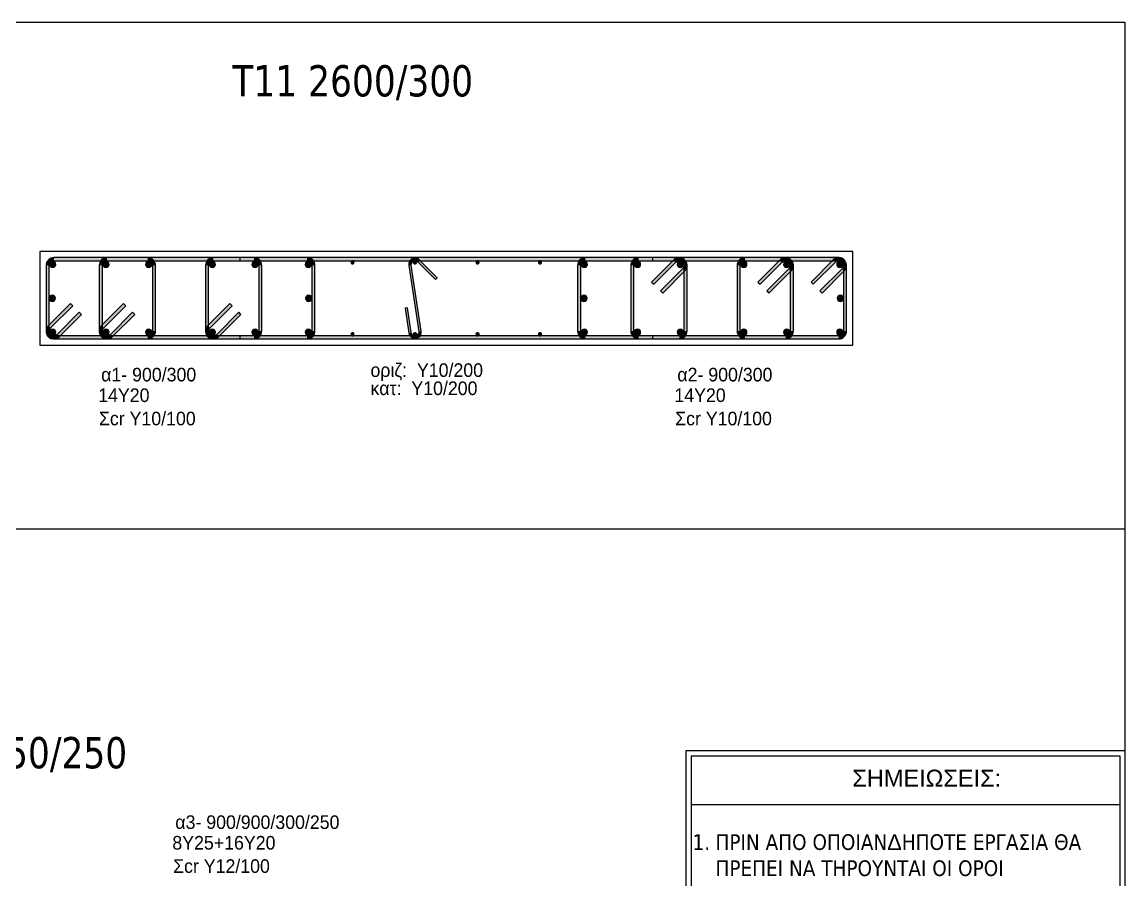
# Model space of a CAD drawing. Header units: millimetres. Extents: x -2171 to 1563, y -1758 to -1505.
# Drawn here: x -612.79 to -595.16, y -1603.96 to -1590.25 of the extents above; entities that cross this region are included whole.
import ezdxf

# ---------------------------------------------------------------- set-up
doc = ezdxf.new("R2010")
doc.units = ezdxf.units.MM
for name, color, linetype in [('-S-A3 PAGE', 3, 'Continuous'), ('-S_TEXT', 3, 'Continuous'), ('Col_Det', 7, 'Continuous'), ('Col_Det_Fill', 7, 'Continuous'), ('Geo_Col_Pro_1', 7, 'Continuous'), ('pinakaki', 153, 'Continuous')]:
    doc.layers.add(name, color=color, linetype=linetype)
doc.styles.add('S1Arl22_b_934_161', font='arial.ttf', dxfattribs={"width": 0.933629, "height": 0.002175})
doc.styles.get("Standard").update_dxf_attribs({"font": 'tahoma.ttf'})

# ---------------------------------------------------------------- blocks, each defined once
blk = doc.blocks.new('PINAKAKI')
at = {"layer": '-S-A3 PAGE', "ltscale": 5}
blk.add_line((121995.588, -208359.262), (121988.733, -208359.262), dxfattribs=at)
at = {"color": 0}
for p, q in [((121988.65, -208358.392), (121988.65, -208373.351)), ((121988.65, -208358.392), (121995.67, -208358.392)), ((121988.733, -208358.475), (121988.733, -208370.548)), ((121988.733, -208358.475), (121995.588, -208358.475)), ((121995.588, -208358.475), (121995.588, -208370.548)), ((121995.67, -208358.392), (121995.669, -208370.631))]:
    blk.add_line(p, q, dxfattribs=at)
at = {"layer": '-S_TEXT', "color": 3}
blk.add_text('1.', height=0.25, dxfattribs=at).set_placement((121988.755, -208359.983))
at = {"layer": '-S_TEXT', "color": 3, "insert": (121989.123, -208359.731), "char_height": 0.25, "attachment_point": 1}
blk.add_mtext_dynamic_manual_height_columns('ΠΡΙΝ ΑΠΟ ΟΠΟΙΑΝ{\\fArial|b0|i0|c186|p34;Δ}ΗΠΟΤΕ ΕΡΓΑΣΙΑ ΘΑ ΠΡΕΠΕΙ ΝΑ ΤΗΡΟΥΝΤΑΙ ΟΙ ΟΡΟΙ\\PΠΟΥ ΑΝΑΓΡΑΦΟΝΤΑΙ ΣΤΟ ΣΧΕ{\\fArial|b0|i0|c186|p34;Δ}ΙΟ {\\fArial|b0|i0|c186|p34;S0.}', width=6.38621, gutter_width=1, heights=[0], dxfattribs=at)
at = {"layer": 'pinakaki', "ltscale": 0.005, "insert": (121991.31, -208358.698), "char_height": 0.26955, "width": 6.67467, "attachment_point": 1}
blk.add_mtext('{\\fArial|b0|i0|c161|p34;ΣΗΜΕΙΩΣΕΙΣ:}', dxfattribs=at)

msp = doc.modelspace()

# ---------------------------------------------------------------- hatches: boundary and pattern name
at = {"layer": 'Col_Det_Fill'}
for color, points in [(252, [(-612.2847, -1594.0651), (-612.2847, -1594.0151, 0.4142136), (-612.4097, -1594.1401), (-612.3597, -1594.1401, -0.4142136)]), (12, [(-612.3523, -1594.1225, 0.4142136), (-612.3023, -1594.1725, 0.4142136), (-612.2523, -1594.1225, 0.4142136), (-612.3023, -1594.0725, 0.4142136)]), (252, [(-608.2347, -1594.0651), (-608.2347, -1594.0151), (-612.2847, -1594.0151), (-612.2847, -1594.0651)]), (252, [(-611.4347, -1594.0651), (-611.4347, -1594.0151, 0.4142136), (-611.5597, -1594.1401), (-611.5097, -1594.1401, -0.4142136)]), (56, [(-611.5023, -1594.1225, 0.4142136), (-611.4523, -1594.1725, 0.4142136), (-611.4023, -1594.1225, 0.4142136), (-611.4523, -1594.0725, 0.4142136)]), (252, [(-610.7847, -1594.0651), (-610.7847, -1594.0151), (-611.4347, -1594.0151), (-611.4347, -1594.0651)]), (56, [(-610.817, -1594.1225, 0.4142136), (-610.767, -1594.1725, 0.4142136), (-610.717, -1594.1225, 0.4142136), (-610.767, -1594.0725, 0.4142136)]), (252, [(-610.7097, -1594.1401), (-610.6597, -1594.1401, 0.4142136), (-610.7847, -1594.0151), (-610.7847, -1594.0651, -0.4142136)]), (252, [(-609.7347, -1594.0651), (-609.7347, -1594.0151, 0.4142136), (-609.8597, -1594.1401), (-609.8097, -1594.1401, -0.4142136)]), (56, [(-609.8023, -1594.1225, 0.4142136), (-609.7523, -1594.1725, 0.4142136), (-609.7023, -1594.1225, 0.4142136), (-609.7523, -1594.0725, 0.4142136)]), (252, [(-609.0847, -1594.0651), (-609.0847, -1594.0151), (-609.7347, -1594.0151), (-609.7347, -1594.0651)]), (252, [(-602.7081, -1594.0651), (-602.7081, -1594.0151), (-609.3112, -1594.0151), (-609.3112, -1594.0651)]), (56, [(-609.117, -1594.1225, 0.4142136), (-609.067, -1594.1725, 0.4142136), (-609.017, -1594.1225, 0.4142136), (-609.067, -1594.0725, 0.4142136)]), (252, [(-609.0097, -1594.1401), (-608.9597, -1594.1401, 0.4142136), (-609.0847, -1594.0151), (-609.0847, -1594.0651, -0.4142136)]), (12, [(-608.267, -1594.1225, 0.4142136), (-608.217, -1594.1725, 0.4142136), (-608.167, -1594.1225, 0.4142136), (-608.217, -1594.0725, 0.4142136)]), (252, [(-608.1597, -1594.1401), (-608.1097, -1594.1401, 0.4142136), (-608.2347, -1594.0151), (-608.2347, -1594.0651, -0.4142136)]), (133, [(-607.5343, -1594.0901, 0.4142136), (-607.5093, -1594.1151, 0.4142136), (-607.4843, -1594.0901, 0.4142136), (-607.5093, -1594.0651, 0.4142136)]), (252, [(-606.6084, -1594.14), (-606.5689, -1594.134, -0.7233449), (-606.4671, -1594.0827), (-606.4388, -1594.0544, 0.7233449)]), (133, [(-606.5345, -1594.0901, 0.4142136), (-606.5095, -1594.1151, 0.4142136), (-606.4845, -1594.0901, 0.4142136), (-606.5095, -1594.0651, 0.4142136)]), (252, [(-606.4388, -1594.0544), (-606.4671, -1594.0827), (-606.1843, -1594.3656), (-606.156, -1594.3373)]), (133, [(-605.5348, -1594.0901, 0.4142136), (-605.5098, -1594.1151, 0.4142136), (-605.4848, -1594.0901, 0.4142136), (-605.5098, -1594.0651, 0.4142136)]), (133, [(-604.535, -1594.0901, 0.4142136), (-604.51, -1594.1151, 0.4142136), (-604.485, -1594.0901, 0.4142136), (-604.51, -1594.0651, 0.4142136)]), (252, [(-603.7847, -1594.0651), (-603.7847, -1594.0151, 0.4142136), (-603.9097, -1594.1401), (-603.8597, -1594.1401, -0.4142136)]), (12, [(-603.7523, -1594.1225, 0.4142136), (-603.8023, -1594.0725, 0.4142136), (-603.8523, -1594.1225, 0.4142136), (-603.8023, -1594.1725, 0.4142136)]), (252, [(-599.7347, -1594.0651), (-599.7347, -1594.0151), (-603.7847, -1594.0151), (-603.7847, -1594.0651)]), (252, [(-602.9347, -1594.0651), (-602.9347, -1594.0151, 0.4142136), (-603.0597, -1594.1401), (-603.0097, -1594.1401, -0.4142136)]), (56, [(-602.9023, -1594.1225, 0.4142136), (-602.9523, -1594.0725, 0.4142136), (-603.0023, -1594.1225, 0.4142136), (-602.9523, -1594.1725, 0.4142136)]), (252, [(-602.2847, -1594.0651), (-602.2847, -1594.0151), (-602.9347, -1594.0151), (-602.9347, -1594.0651)]), (252, [(-602.3377, -1594.0871), (-602.373, -1594.0518), (-602.7266, -1594.4053), (-602.6912, -1594.4407)]), (252, [(-602.2097, -1594.1401), (-602.1597, -1594.1401, 0.6681786), (-602.373, -1594.0518), (-602.3377, -1594.0871, -0.6681786)]), (56, [(-602.217, -1594.1225, 0.4142136), (-602.267, -1594.0725, 0.4142136), (-602.317, -1594.1225, 0.4142136), (-602.267, -1594.1725, 0.4142136)]), (252, [(-602.2316, -1594.1932), (-602.1963, -1594.2285, 0.6681786), (-602.2847, -1594.0151), (-602.2847, -1594.0651, -0.6681786)]), (252, [(-601.2347, -1594.0651), (-601.2347, -1594.0151, 0.4142136), (-601.3597, -1594.1401), (-601.3097, -1594.1401, -0.4142136)]), (56, [(-601.2023, -1594.1225, 0.4142136), (-601.2523, -1594.0725, 0.4142136), (-601.3023, -1594.1225, 0.4142136), (-601.2523, -1594.1725, 0.4142136)]), (252, [(-600.5847, -1594.0651), (-600.5847, -1594.0151), (-601.2347, -1594.0151), (-601.2347, -1594.0651)]), (252, [(-600.6377, -1594.0871), (-600.673, -1594.0518), (-601.0266, -1594.4053), (-600.9912, -1594.4407)]), (252, [(-600.5097, -1594.1401), (-600.4597, -1594.1401, 0.6681786), (-600.673, -1594.0518), (-600.6377, -1594.0871, -0.6681786)]), (56, [(-600.517, -1594.1225, 0.4142136), (-600.567, -1594.0725, 0.4142136), (-600.617, -1594.1225, 0.4142136), (-600.567, -1594.1725, 0.4142136)]), (252, [(-600.5316, -1594.1932), (-600.4963, -1594.2285, 0.6681786), (-600.5847, -1594.0151), (-600.5847, -1594.0651, -0.6681786)]), (252, [(-599.7877, -1594.0871), (-599.823, -1594.0518), (-600.1766, -1594.4053), (-600.1412, -1594.4407)]), (252, [(-599.6597, -1594.1401), (-599.6097, -1594.1401, 0.6681786), (-599.823, -1594.0518), (-599.7877, -1594.0871, -0.6681786)]), (12, [(-599.667, -1594.1225, 0.4142136), (-599.717, -1594.0725, 0.4142136), (-599.767, -1594.1225, 0.4142136), (-599.717, -1594.1725, 0.4142136)]), (252, [(-599.6816, -1594.1932), (-599.6463, -1594.2285, 0.6681786), (-599.7347, -1594.0151), (-599.7347, -1594.0651, -0.6681786)]), (252, [(-612.3597, -1594.1401), (-612.4097, -1594.1401), (-612.4097, -1595.1901), (-612.3597, -1595.1901)]), (252, [(-611.5097, -1594.1401), (-611.5597, -1594.1401), (-611.5597, -1595.1901), (-611.5097, -1595.1901)]), (252, [(-610.7097, -1595.1901), (-610.6597, -1595.1901), (-610.6597, -1594.1401), (-610.7097, -1594.1401)]), (252, [(-609.8097, -1594.1401), (-609.8597, -1594.1401), (-609.8597, -1595.1901), (-609.8097, -1595.1901)]), (252, [(-609.0097, -1595.1901), (-608.9597, -1595.1901), (-608.9597, -1594.1401), (-609.0097, -1594.1401)]), (252, [(-608.1597, -1595.1901), (-608.1097, -1595.1901), (-608.1097, -1594.1401), (-608.1597, -1594.1401)]), (252, [(-606.4502, -1595.1963), (-606.4106, -1595.1903), (-606.5689, -1594.134), (-606.6084, -1594.14)]), (252, [(-603.8597, -1594.1401), (-603.9097, -1594.1401), (-603.9097, -1595.1901), (-603.8597, -1595.1901)]), (252, [(-603.0097, -1594.1401), (-603.0597, -1594.1401), (-603.0597, -1595.1901), (-603.0097, -1595.1901)]), (252, [(-602.5852, -1594.5467), (-602.5498, -1594.5821), (-602.1963, -1594.2285), (-602.2316, -1594.1932)]), (252, [(-602.2097, -1595.1901), (-602.1597, -1595.1901), (-602.1597, -1594.1401), (-602.2097, -1594.1401)]), (252, [(-601.3097, -1594.1401), (-601.3597, -1594.1401), (-601.3597, -1595.1901), (-601.3097, -1595.1901)]), (252, [(-600.8852, -1594.5467), (-600.8498, -1594.5821), (-600.4963, -1594.2285), (-600.5316, -1594.1932)]), (252, [(-600.5097, -1595.1901), (-600.4597, -1595.1901), (-600.4597, -1594.1401), (-600.5097, -1594.1401)]), (252, [(-600.0352, -1594.5467), (-599.9998, -1594.5821), (-599.6463, -1594.2285), (-599.6816, -1594.1932)]), (252, [(-599.6597, -1595.1901), (-599.6097, -1595.1901), (-599.6097, -1594.1401), (-599.6597, -1594.1401)]), (12, [(-612.3597, -1594.6651, 0.4142136), (-612.3097, -1594.7151, 0.4142136), (-612.2597, -1594.6651, 0.4142136), (-612.3097, -1594.6151, 0.4142136)]), (12, [(-608.2597, -1594.6651, 0.4142136), (-608.2097, -1594.7151, 0.4142136), (-608.1597, -1594.6651, 0.4142136), (-608.2097, -1594.6151, 0.4142136)]), (12, [(-603.7597, -1594.6651, 0.4142136), (-603.8097, -1594.6151, 0.4142136), (-603.8597, -1594.6651, 0.4142136), (-603.8097, -1594.7151, 0.4142136)]), (12, [(-599.6597, -1594.6651, 0.4142136), (-599.7097, -1594.6151, 0.4142136), (-599.7597, -1594.6651, 0.4142136), (-599.7097, -1594.7151, 0.4142136)]), (252, [(-611.9841, -1594.7836), (-612.0195, -1594.7482), (-612.373, -1595.1018), (-612.3377, -1595.1371)]), (252, [(-611.1341, -1594.7836), (-611.1695, -1594.7482), (-611.523, -1595.1018), (-611.4877, -1595.1371)]), (252, [(-609.4341, -1594.7836), (-609.4695, -1594.7482), (-609.823, -1595.1018), (-609.7877, -1595.1371)]), (252, [(-612.2316, -1595.2432), (-612.1963, -1595.2785), (-611.8427, -1594.925), (-611.8781, -1594.8896)]), (252, [(-611.3816, -1595.2432), (-611.3463, -1595.2785), (-610.9927, -1594.925), (-611.0281, -1594.8896)]), (252, [(-609.6816, -1595.2432), (-609.6463, -1595.2785), (-609.2927, -1594.925), (-609.3281, -1594.8896)]), (252, [(-606.6281, -1594.8184), (-606.6677, -1594.8244), (-606.6084, -1595.22), (-606.5689, -1595.214)]), (252, [(-612.3377, -1595.1371), (-612.373, -1595.1018, 0.6681786), (-612.2847, -1595.3151), (-612.2847, -1595.2651, -0.6681786)]), (252, [(-611.4877, -1595.1371), (-611.523, -1595.1018, 0.6681786), (-611.4347, -1595.3151), (-611.4347, -1595.2651, -0.6681786)]), (252, [(-609.7877, -1595.1371), (-609.823, -1595.1018, 0.6681786), (-609.7347, -1595.3151), (-609.7347, -1595.2651, -0.6681786)]), (252, [(-612.3597, -1595.1901), (-612.4097, -1595.1901, 0.6681786), (-612.1963, -1595.2785), (-612.2316, -1595.2432, -0.6681786)]), (12, [(-612.3523, -1595.2078, 0.4142136), (-612.3023, -1595.2578, 0.4142136), (-612.2523, -1595.2078, 0.4142136), (-612.3023, -1595.1578, 0.4142136)]), (252, [(-612.2847, -1595.2651), (-612.2847, -1595.3151), (-608.2347, -1595.3151), (-608.2347, -1595.2651)]), (252, [(-611.5097, -1595.1901), (-611.5597, -1595.1901, 0.6681786), (-611.3463, -1595.2785), (-611.3816, -1595.2432, -0.6681786)]), (56, [(-611.5023, -1595.2078, 0.4142136), (-611.4523, -1595.2578, 0.4142136), (-611.4023, -1595.2078, 0.4142136), (-611.4523, -1595.1578, 0.4142136)]), (252, [(-611.4347, -1595.2651), (-611.4347, -1595.3151), (-610.7847, -1595.3151), (-610.7847, -1595.2651)]), (56, [(-610.817, -1595.2078, 0.4142136), (-610.767, -1595.2578, 0.4142136), (-610.717, -1595.2078, 0.4142136), (-610.767, -1595.1578, 0.4142136)]), (252, [(-610.7847, -1595.2651), (-610.7847, -1595.3151, 0.4142136), (-610.6597, -1595.1901), (-610.7097, -1595.1901, -0.4142136)]), (252, [(-609.8097, -1595.1901), (-609.8597, -1595.1901, 0.6681786), (-609.6463, -1595.2785), (-609.6816, -1595.2432, -0.6681786)]), (56, [(-609.8023, -1595.2078, 0.4142136), (-609.7523, -1595.2578, 0.4142136), (-609.7023, -1595.2078, 0.4142136), (-609.7523, -1595.1578, 0.4142136)]), (252, [(-609.7347, -1595.2651), (-609.7347, -1595.3151), (-609.0847, -1595.3151), (-609.0847, -1595.2651)]), (252, [(-609.3112, -1595.2651), (-609.3112, -1595.3151), (-602.7081, -1595.3151), (-602.7081, -1595.2651)]), (56, [(-609.117, -1595.2078, 0.4142136), (-609.067, -1595.2578, 0.4142136), (-609.017, -1595.2078, 0.4142136), (-609.067, -1595.1578, 0.4142136)]), (252, [(-609.0847, -1595.2651), (-609.0847, -1595.3151, 0.4142136), (-608.9597, -1595.1901), (-609.0097, -1595.1901, -0.4142136)]), (12, [(-608.267, -1595.2078, 0.4142136), (-608.217, -1595.2578, 0.4142136), (-608.167, -1595.2078, 0.4142136), (-608.217, -1595.1578, 0.4142136)]), (252, [(-608.2347, -1595.2651), (-608.2347, -1595.3151, 0.4142136), (-608.1097, -1595.1901), (-608.1597, -1595.1901, -0.4142136)]), (133, [(-607.5343, -1595.2401, 0.4142136), (-607.5093, -1595.2651, 0.4142136), (-607.4843, -1595.2401, 0.4142136), (-607.5093, -1595.2151, 0.4142136)]), (252, [(-606.5689, -1595.214), (-606.6084, -1595.22, 1), (-606.4106, -1595.1903), (-606.4502, -1595.1963, -1)]), (133, [(-606.5345, -1595.2401, 0.4142136), (-606.5095, -1595.2651, 0.4142136), (-606.4845, -1595.2401, 0.4142136), (-606.5095, -1595.2151, 0.4142136)]), (133, [(-605.5348, -1595.2401, 0.4142136), (-605.5098, -1595.2651, 0.4142136), (-605.4848, -1595.2401, 0.4142136), (-605.5098, -1595.2151, 0.4142136)]), (133, [(-604.535, -1595.2401, 0.4142136), (-604.51, -1595.2651, 0.4142136), (-604.485, -1595.2401, 0.4142136), (-604.51, -1595.2151, 0.4142136)]), (252, [(-603.8597, -1595.1901), (-603.9097, -1595.1901, 0.4142136), (-603.7847, -1595.3151), (-603.7847, -1595.2651, -0.4142136)]), (12, [(-603.7523, -1595.2078, 0.4142136), (-603.8023, -1595.1578, 0.4142136), (-603.8523, -1595.2078, 0.4142136), (-603.8023, -1595.2578, 0.4142136)]), (252, [(-603.7847, -1595.2651), (-603.7847, -1595.3151), (-599.7347, -1595.3151), (-599.7347, -1595.2651)]), (252, [(-603.0097, -1595.1901), (-603.0597, -1595.1901, 0.4142136), (-602.9347, -1595.3151), (-602.9347, -1595.2651, -0.4142136)]), (56, [(-602.9023, -1595.2078, 0.4142136), (-602.9523, -1595.1578, 0.4142136), (-603.0023, -1595.2078, 0.4142136), (-602.9523, -1595.2578, 0.4142136)]), (252, [(-602.9347, -1595.2651), (-602.9347, -1595.3151), (-602.2847, -1595.3151), (-602.2847, -1595.2651)]), (56, [(-602.217, -1595.2078, 0.4142136), (-602.267, -1595.1578, 0.4142136), (-602.317, -1595.2078, 0.4142136), (-602.267, -1595.2578, 0.4142136)]), (252, [(-602.2847, -1595.2651), (-602.2847, -1595.3151, 0.4142136), (-602.1597, -1595.1901), (-602.2097, -1595.1901, -0.4142136)]), (252, [(-601.3097, -1595.1901), (-601.3597, -1595.1901, 0.4142136), (-601.2347, -1595.3151), (-601.2347, -1595.2651, -0.4142136)]), (56, [(-601.2023, -1595.2078, 0.4142136), (-601.2523, -1595.1578, 0.4142136), (-601.3023, -1595.2078, 0.4142136), (-601.2523, -1595.2578, 0.4142136)]), (252, [(-601.2347, -1595.2651), (-601.2347, -1595.3151), (-600.5847, -1595.3151), (-600.5847, -1595.2651)]), (56, [(-600.517, -1595.2078, 0.4142136), (-600.567, -1595.1578, 0.4142136), (-600.617, -1595.2078, 0.4142136), (-600.567, -1595.2578, 0.4142136)]), (252, [(-600.5847, -1595.2651), (-600.5847, -1595.3151, 0.4142136), (-600.4597, -1595.1901), (-600.5097, -1595.1901, -0.4142136)]), (12, [(-599.667, -1595.2078, 0.4142136), (-599.717, -1595.1578, 0.4142136), (-599.767, -1595.2078, 0.4142136), (-599.717, -1595.2578, 0.4142136)]), (252, [(-599.7347, -1595.2651), (-599.7347, -1595.3151, 0.4142136), (-599.6097, -1595.1901), (-599.6597, -1595.1901, -0.4142136)])]:
    msp.add_hatch(color=color, dxfattribs=at).paths.add_polyline_path(points)

# ---------------------------------------------------------------- linework, layer by layer
at = {"layer": '-S_TEXT', "ltscale": 5}
msp.add_lwpolyline([(-653.3053, -1590.2497), (-595.1578, -1590.2497), (-595.1578, -1630.2944), (-653.3053, -1630.2944)], close=True, dxfattribs=at)
at = {"layer": 'Col_Det', "color": 7}
for points in [[(-599.5097, -1593.9151), (-612.5097, -1593.9151)], [(-612.5097, -1593.9151), (-612.5097, -1595.4151)], [(-599.5097, -1595.4151), (-599.5097, -1593.9151)], [(-608.2347, -1594.0151), (-612.2847, -1594.0151)], [(-612.2847, -1594.0651), (-608.2347, -1594.0651)], [(-610.7847, -1594.0151), (-611.4347, -1594.0151)], [(-611.4347, -1594.0651), (-610.7847, -1594.0651)], [(-609.0847, -1594.0151), (-609.7347, -1594.0151)], [(-609.7347, -1594.0651), (-609.0847, -1594.0651)], [(-602.7081, -1594.0151), (-609.3112, -1594.0151)], [(-609.3112, -1594.0151), (-609.3112, -1594.0651)], [(-609.3112, -1594.0651), (-602.7081, -1594.0651)], [(-606.4671, -1594.0827), (-606.1843, -1594.3656)], [(-606.156, -1594.3373), (-606.4388, -1594.0544)], [(-599.7347, -1594.0151), (-603.7847, -1594.0151)], [(-603.7847, -1594.0651), (-599.7347, -1594.0651)], [(-602.2847, -1594.0151), (-602.9347, -1594.0151)], [(-602.9347, -1594.0651), (-602.2847, -1594.0651)], [(-602.373, -1594.0518), (-602.7266, -1594.4053)], [(-602.7081, -1594.0651), (-602.7081, -1594.0151)], [(-602.6912, -1594.4407), (-602.3377, -1594.0871)], [(-600.5847, -1594.0151), (-601.2347, -1594.0151)], [(-601.2347, -1594.0651), (-600.5847, -1594.0651)], [(-600.673, -1594.0518), (-601.0266, -1594.4053)], [(-600.9912, -1594.4407), (-600.6377, -1594.0871)], [(-599.823, -1594.0518), (-600.1766, -1594.4053)], [(-600.1412, -1594.4407), (-599.7877, -1594.0871)], [(-612.4097, -1594.1401), (-612.4097, -1595.1901)], [(-612.3597, -1595.1901), (-612.3597, -1594.1401)], [(-611.5597, -1594.1401), (-611.5597, -1595.1901)], [(-611.5097, -1595.1901), (-611.5097, -1594.1401)], [(-610.7097, -1594.1401), (-610.7097, -1595.1901)], [(-610.6597, -1595.1901), (-610.6597, -1594.1401)], [(-609.8597, -1594.1401), (-609.8597, -1595.1901)], [(-609.8097, -1595.1901), (-609.8097, -1594.1401)], [(-609.0097, -1594.1401), (-609.0097, -1595.1901)], [(-608.9597, -1595.1901), (-608.9597, -1594.1401)], [(-608.1597, -1594.1401), (-608.1597, -1595.1901)], [(-608.1097, -1595.1901), (-608.1097, -1594.1401)], [(-606.6084, -1594.14), (-606.4502, -1595.1963)], [(-606.4106, -1595.1903), (-606.5689, -1594.134)], [(-603.9097, -1594.1401), (-603.9097, -1595.1901)], [(-603.8597, -1595.1901), (-603.8597, -1594.1401)], [(-603.0597, -1594.1401), (-603.0597, -1595.1901)], [(-603.0097, -1595.1901), (-603.0097, -1594.1401)], [(-602.2316, -1594.1932), (-602.5852, -1594.5467)], [(-602.5498, -1594.5821), (-602.1963, -1594.2285)], [(-602.2097, -1594.1401), (-602.2097, -1595.1901)], [(-602.1597, -1595.1901), (-602.1597, -1594.1401)], [(-601.3597, -1594.1401), (-601.3597, -1595.1901)], [(-601.3097, -1595.1901), (-601.3097, -1594.1401)], [(-600.5316, -1594.1932), (-600.8852, -1594.5467)], [(-600.8498, -1594.5821), (-600.4963, -1594.2285)], [(-600.5097, -1594.1401), (-600.5097, -1595.1901)], [(-600.4597, -1595.1901), (-600.4597, -1594.1401)], [(-599.6816, -1594.1932), (-600.0352, -1594.5467)], [(-599.9998, -1594.5821), (-599.6463, -1594.2285)], [(-599.6597, -1594.1401), (-599.6597, -1595.1901)], [(-599.6097, -1595.1901), (-599.6097, -1594.1401)], [(-606.1843, -1594.3656), (-606.156, -1594.3373)], [(-602.7266, -1594.4053), (-602.6912, -1594.4407)], [(-601.0266, -1594.4053), (-600.9912, -1594.4407)], [(-600.1766, -1594.4053), (-600.1412, -1594.4407)], [(-602.5852, -1594.5467), (-602.5498, -1594.5821)], [(-600.8852, -1594.5467), (-600.8498, -1594.5821)], [(-600.0352, -1594.5467), (-599.9998, -1594.5821)], [(-612.0195, -1594.7482), (-612.373, -1595.1018)], [(-612.3377, -1595.1371), (-611.9841, -1594.7836)], [(-611.9841, -1594.7836), (-612.0195, -1594.7482)], [(-611.1695, -1594.7482), (-611.523, -1595.1018)], [(-611.4877, -1595.1371), (-611.1341, -1594.7836)], [(-611.1341, -1594.7836), (-611.1695, -1594.7482)], [(-609.4695, -1594.7482), (-609.823, -1595.1018)], [(-609.7877, -1595.1371), (-609.4341, -1594.7836)], [(-609.4341, -1594.7836), (-609.4695, -1594.7482)], [(-611.8781, -1594.8896), (-612.2316, -1595.2432)], [(-612.1963, -1595.2785), (-611.8427, -1594.925)], [(-611.8427, -1594.925), (-611.8781, -1594.8896)], [(-611.0281, -1594.8896), (-611.3816, -1595.2432)], [(-611.3463, -1595.2785), (-610.9927, -1594.925)], [(-610.9927, -1594.925), (-611.0281, -1594.8896)], [(-609.3281, -1594.8896), (-609.6816, -1595.2432)], [(-609.6463, -1595.2785), (-609.2927, -1594.925)], [(-609.2927, -1594.925), (-609.3281, -1594.8896)], [(-606.6281, -1594.8184), (-606.6677, -1594.8244)], [(-606.6677, -1594.8244), (-606.6084, -1595.22)], [(-606.5689, -1595.214), (-606.6281, -1594.8184)], [(-608.2347, -1595.2651), (-612.2847, -1595.2651)], [(-612.2847, -1595.3151), (-608.2347, -1595.3151)], [(-610.7847, -1595.2651), (-611.4347, -1595.2651)], [(-611.4347, -1595.3151), (-610.7847, -1595.3151)], [(-609.0847, -1595.2651), (-609.7347, -1595.2651)], [(-609.7347, -1595.3151), (-609.0847, -1595.3151)], [(-609.3112, -1595.2651), (-609.3112, -1595.3151)], [(-602.7081, -1595.2651), (-609.3112, -1595.2651)], [(-609.3112, -1595.3151), (-602.7081, -1595.3151)], [(-599.7347, -1595.2651), (-603.7847, -1595.2651)], [(-603.7847, -1595.3151), (-599.7347, -1595.3151)], [(-602.2847, -1595.2651), (-602.9347, -1595.2651)], [(-602.9347, -1595.3151), (-602.2847, -1595.3151)], [(-602.7081, -1595.3151), (-602.7081, -1595.2651)], [(-600.5847, -1595.2651), (-601.2347, -1595.2651)], [(-601.2347, -1595.3151), (-600.5847, -1595.3151)], [(-612.5097, -1595.4151), (-599.5097, -1595.4151)]]:
    msp.add_lwpolyline(points, dxfattribs=at)
for points in [[(-612.2847, -1594.0151, 0.4142136), (-612.4097, -1594.1401)], [(-612.3597, -1594.1401, -0.4142136), (-612.2847, -1594.0651, -0.4142136)], [(-612.3023, -1594.0725, 0.4142136), (-612.3523, -1594.1225, 0.4142136)], [(-612.2523, -1594.1225, 0.4142136), (-612.3023, -1594.0725, 0.4142136)], [(-611.4347, -1594.0151, 0.4142136), (-611.5597, -1594.1401)], [(-611.5097, -1594.1401, -0.4142136), (-611.4347, -1594.0651, -0.4142136)], [(-611.4523, -1594.0725, 0.4142136), (-611.5023, -1594.1225, 0.4142136)], [(-611.4023, -1594.1225, 0.4142136), (-611.4523, -1594.0725, 0.4142136)], [(-610.767, -1594.0725, 0.4142136), (-610.817, -1594.1225, 0.4142136)], [(-610.6597, -1594.1401, 0.4142136), (-610.7847, -1594.0151)], [(-610.7847, -1594.0651, -0.4142136), (-610.7097, -1594.1401, -0.4142136)], [(-610.717, -1594.1225, 0.4142136), (-610.767, -1594.0725, 0.4142136)], [(-609.7347, -1594.0151, 0.4142136), (-609.8597, -1594.1401)], [(-609.8097, -1594.1401, -0.4142136), (-609.7347, -1594.0651, -0.4142136)], [(-609.7523, -1594.0725, 0.4142136), (-609.8023, -1594.1225, 0.4142136)], [(-609.7023, -1594.1225, 0.4142136), (-609.7523, -1594.0725, 0.4142136)], [(-609.067, -1594.0725, 0.4142136), (-609.117, -1594.1225, 0.4142136)], [(-608.9597, -1594.1401, 0.4142136), (-609.0847, -1594.0151)], [(-609.0847, -1594.0651, -0.4142136), (-609.0097, -1594.1401, -0.4142136)], [(-609.017, -1594.1225, 0.4142136), (-609.067, -1594.0725, 0.4142136)], [(-608.217, -1594.0725, 0.4142136), (-608.267, -1594.1225, 0.4142136)], [(-608.1097, -1594.1401, 0.4142136), (-608.2347, -1594.0151)], [(-608.2347, -1594.0651, -0.4142136), (-608.1597, -1594.1401, -0.4142136)], [(-608.167, -1594.1225, 0.4142136), (-608.217, -1594.0725, 0.4142136)], [(-607.5093, -1594.0651, 0.4142136), (-607.5343, -1594.0901, 0.4142136)], [(-607.5343, -1594.0901, 0.4142136), (-607.5093, -1594.1151, 0.4142136)], [(-607.4843, -1594.0901, 0.4142136), (-607.5093, -1594.0651, 0.4142136)], [(-607.5093, -1594.1151, 0.4142136), (-607.4843, -1594.0901, 0.4142136)], [(-606.4388, -1594.0544, 0.7233449), (-606.6084, -1594.14, 0.7233449)], [(-606.5689, -1594.134, -0.7233449), (-606.4671, -1594.0827)], [(-606.5095, -1594.0651, 0.4142136), (-606.5345, -1594.0901, 0.4142136)], [(-606.5345, -1594.0901, 0.4142136), (-606.5095, -1594.1151, 0.4142136)], [(-606.4845, -1594.0901, 0.4142136), (-606.5095, -1594.0651, 0.4142136)], [(-606.5095, -1594.1151, 0.4142136), (-606.4845, -1594.0901, 0.4142136)], [(-605.5098, -1594.0651, 0.4142136), (-605.5348, -1594.0901, 0.4142136)], [(-605.5348, -1594.0901, 0.4142136), (-605.5098, -1594.1151, 0.4142136)], [(-605.4848, -1594.0901, 0.4142136), (-605.5098, -1594.0651, 0.4142136)], [(-605.5098, -1594.1151, 0.4142136), (-605.4848, -1594.0901, 0.4142136)], [(-604.51, -1594.0651, 0.4142136), (-604.535, -1594.0901, 0.4142136)], [(-604.535, -1594.0901, 0.4142136), (-604.51, -1594.1151, 0.4142136)], [(-604.485, -1594.0901, 0.4142136), (-604.51, -1594.0651, 0.4142136)], [(-604.51, -1594.1151, 0.4142136), (-604.485, -1594.0901, 0.4142136)], [(-603.7847, -1594.0151, 0.4142136), (-603.9097, -1594.1401)], [(-603.8597, -1594.1401, -0.4142136), (-603.7847, -1594.0651, -0.4142136)], [(-603.8023, -1594.0725, 0.4142136), (-603.8523, -1594.1225, 0.4142136)], [(-603.7523, -1594.1225, 0.4142136), (-603.8023, -1594.0725, 0.4142136)], [(-602.9347, -1594.0151, 0.4142136), (-603.0597, -1594.1401)], [(-603.0097, -1594.1401, -0.4142136), (-602.9347, -1594.0651, -0.4142136)], [(-602.9523, -1594.0725, 0.4142136), (-603.0023, -1594.1225, 0.4142136)], [(-602.9023, -1594.1225, 0.4142136), (-602.9523, -1594.0725, 0.4142136)], [(-602.1597, -1594.1401, 0.6681786), (-602.373, -1594.0518)], [(-602.3377, -1594.0871, -0.6681786), (-602.2097, -1594.1401, -0.6681786)], [(-602.267, -1594.0725, 0.4142136), (-602.317, -1594.1225, 0.4142136)], [(-602.1963, -1594.2285, 0.6681786), (-602.2847, -1594.0151)], [(-602.2847, -1594.0651, -0.6681786), (-602.2316, -1594.1932, -0.6681786)], [(-602.217, -1594.1225, 0.4142136), (-602.267, -1594.0725, 0.4142136)], [(-601.2347, -1594.0151, 0.4142136), (-601.3597, -1594.1401)], [(-601.3097, -1594.1401, -0.4142136), (-601.2347, -1594.0651, -0.4142136)], [(-601.2523, -1594.0725, 0.4142136), (-601.3023, -1594.1225, 0.4142136)], [(-601.2023, -1594.1225, 0.4142136), (-601.2523, -1594.0725, 0.4142136)], [(-600.4597, -1594.1401, 0.6681786), (-600.673, -1594.0518)], [(-600.6377, -1594.0871, -0.6681786), (-600.5097, -1594.1401, -0.6681786)], [(-600.567, -1594.0725, 0.4142136), (-600.617, -1594.1225, 0.4142136)], [(-600.4963, -1594.2285, 0.6681786), (-600.5847, -1594.0151)], [(-600.5847, -1594.0651, -0.6681786), (-600.5316, -1594.1932, -0.6681786)], [(-600.517, -1594.1225, 0.4142136), (-600.567, -1594.0725, 0.4142136)], [(-599.6097, -1594.1401, 0.6681786), (-599.823, -1594.0518)], [(-599.7877, -1594.0871, -0.6681786), (-599.6597, -1594.1401, -0.6681786)], [(-599.717, -1594.0725, 0.4142136), (-599.767, -1594.1225, 0.4142136)], [(-599.6463, -1594.2285, 0.6681786), (-599.7347, -1594.0151)], [(-599.7347, -1594.0651, -0.6681786), (-599.6816, -1594.1932, -0.6681786)], [(-599.667, -1594.1225, 0.4142136), (-599.717, -1594.0725, 0.4142136)], [(-612.3523, -1594.1225, 0.4142136), (-612.3023, -1594.1725, 0.4142136)], [(-612.3023, -1594.1725, 0.4142136), (-612.2523, -1594.1225, 0.4142136)], [(-611.5023, -1594.1225, 0.4142136), (-611.4523, -1594.1725, 0.4142136)], [(-611.4523, -1594.1725, 0.4142136), (-611.4023, -1594.1225, 0.4142136)], [(-610.817, -1594.1225, 0.4142136), (-610.767, -1594.1725, 0.4142136)], [(-610.767, -1594.1725, 0.4142136), (-610.717, -1594.1225, 0.4142136)], [(-609.8023, -1594.1225, 0.4142136), (-609.7523, -1594.1725, 0.4142136)], [(-609.7523, -1594.1725, 0.4142136), (-609.7023, -1594.1225, 0.4142136)], [(-609.117, -1594.1225, 0.4142136), (-609.067, -1594.1725, 0.4142136)], [(-609.067, -1594.1725, 0.4142136), (-609.017, -1594.1225, 0.4142136)], [(-608.267, -1594.1225, 0.4142136), (-608.217, -1594.1725, 0.4142136)], [(-608.217, -1594.1725, 0.4142136), (-608.167, -1594.1225, 0.4142136)], [(-603.8523, -1594.1225, 0.4142136), (-603.8023, -1594.1725, 0.4142136)], [(-603.8023, -1594.1725, 0.4142136), (-603.7523, -1594.1225, 0.4142136)], [(-603.0023, -1594.1225, 0.4142136), (-602.9523, -1594.1725, 0.4142136)], [(-602.9523, -1594.1725, 0.4142136), (-602.9023, -1594.1225, 0.4142136)], [(-602.317, -1594.1225, 0.4142136), (-602.267, -1594.1725, 0.4142136)], [(-602.267, -1594.1725, 0.4142136), (-602.217, -1594.1225, 0.4142136)], [(-601.3023, -1594.1225, 0.4142136), (-601.2523, -1594.1725, 0.4142136)], [(-601.2523, -1594.1725, 0.4142136), (-601.2023, -1594.1225, 0.4142136)], [(-600.617, -1594.1225, 0.4142136), (-600.567, -1594.1725, 0.4142136)], [(-600.567, -1594.1725, 0.4142136), (-600.517, -1594.1225, 0.4142136)], [(-599.767, -1594.1225, 0.4142136), (-599.717, -1594.1725, 0.4142136)], [(-599.717, -1594.1725, 0.4142136), (-599.667, -1594.1225, 0.4142136)], [(-612.3097, -1594.6151, 0.4142136), (-612.3597, -1594.6651, 0.4142136)], [(-612.2597, -1594.6651, 0.4142136), (-612.3097, -1594.6151, 0.4142136)], [(-608.2097, -1594.6151, 0.4142136), (-608.2597, -1594.6651, 0.4142136)], [(-608.1597, -1594.6651, 0.4142136), (-608.2097, -1594.6151, 0.4142136)], [(-603.8097, -1594.6151, 0.4142136), (-603.8597, -1594.6651, 0.4142136)], [(-603.7597, -1594.6651, 0.4142136), (-603.8097, -1594.6151, 0.4142136)], [(-599.7097, -1594.6151, 0.4142136), (-599.7597, -1594.6651, 0.4142136)], [(-599.6597, -1594.6651, 0.4142136), (-599.7097, -1594.6151, 0.4142136)], [(-612.3597, -1594.6651, 0.4142136), (-612.3097, -1594.7151, 0.4142136)], [(-612.3097, -1594.7151, 0.4142136), (-612.2597, -1594.6651, 0.4142136)], [(-608.2597, -1594.6651, 0.4142136), (-608.2097, -1594.7151, 0.4142136)], [(-608.2097, -1594.7151, 0.4142136), (-608.1597, -1594.6651, 0.4142136)], [(-603.8597, -1594.6651, 0.4142136), (-603.8097, -1594.7151, 0.4142136)], [(-603.8097, -1594.7151, 0.4142136), (-603.7597, -1594.6651, 0.4142136)], [(-599.7597, -1594.6651, 0.4142136), (-599.7097, -1594.7151, 0.4142136)], [(-599.7097, -1594.7151, 0.4142136), (-599.6597, -1594.6651, 0.4142136)], [(-612.373, -1595.1018, 0.6681786), (-612.2847, -1595.3151)], [(-612.2847, -1595.2651, -0.6681786), (-612.3377, -1595.1371, -0.6681786)], [(-611.523, -1595.1018, 0.6681786), (-611.4347, -1595.3151)], [(-611.4347, -1595.2651, -0.6681786), (-611.4877, -1595.1371, -0.6681786)], [(-609.823, -1595.1018, 0.6681786), (-609.7347, -1595.3151)], [(-609.7347, -1595.2651, -0.6681786), (-609.7877, -1595.1371, -0.6681786)], [(-612.4097, -1595.1901, 0.6681786), (-612.1963, -1595.2785)], [(-612.2316, -1595.2432, -0.6681786), (-612.3597, -1595.1901, -0.6681786)], [(-612.3023, -1595.1578, 0.4142136), (-612.3523, -1595.2078, 0.4142136)], [(-612.3523, -1595.2078, 0.4142136), (-612.3023, -1595.2578, 0.4142136)], [(-612.2523, -1595.2078, 0.4142136), (-612.3023, -1595.1578, 0.4142136)], [(-612.3023, -1595.2578, 0.4142136), (-612.2523, -1595.2078, 0.4142136)], [(-611.5597, -1595.1901, 0.6681786), (-611.3463, -1595.2785)], [(-611.3816, -1595.2432, -0.6681786), (-611.5097, -1595.1901, -0.6681786)], [(-611.4523, -1595.1578, 0.4142136), (-611.5023, -1595.2078, 0.4142136)], [(-611.5023, -1595.2078, 0.4142136), (-611.4523, -1595.2578, 0.4142136)], [(-611.4023, -1595.2078, 0.4142136), (-611.4523, -1595.1578, 0.4142136)], [(-611.4523, -1595.2578, 0.4142136), (-611.4023, -1595.2078, 0.4142136)], [(-610.767, -1595.1578, 0.4142136), (-610.817, -1595.2078, 0.4142136)], [(-610.817, -1595.2078, 0.4142136), (-610.767, -1595.2578, 0.4142136)], [(-610.7847, -1595.3151, 0.4142136), (-610.6597, -1595.1901)], [(-610.7097, -1595.1901, -0.4142136), (-610.7847, -1595.2651, -0.4142136)], [(-610.717, -1595.2078, 0.4142136), (-610.767, -1595.1578, 0.4142136)], [(-610.767, -1595.2578, 0.4142136), (-610.717, -1595.2078, 0.4142136)], [(-609.8597, -1595.1901, 0.6681786), (-609.6463, -1595.2785)], [(-609.6816, -1595.2432, -0.6681786), (-609.8097, -1595.1901, -0.6681786)], [(-609.7523, -1595.1578, 0.4142136), (-609.8023, -1595.2078, 0.4142136)], [(-609.8023, -1595.2078, 0.4142136), (-609.7523, -1595.2578, 0.4142136)], [(-609.7023, -1595.2078, 0.4142136), (-609.7523, -1595.1578, 0.4142136)], [(-609.7523, -1595.2578, 0.4142136), (-609.7023, -1595.2078, 0.4142136)], [(-609.067, -1595.1578, 0.4142136), (-609.117, -1595.2078, 0.4142136)], [(-609.117, -1595.2078, 0.4142136), (-609.067, -1595.2578, 0.4142136)], [(-609.0847, -1595.3151, 0.4142136), (-608.9597, -1595.1901)], [(-609.0097, -1595.1901, -0.4142136), (-609.0847, -1595.2651, -0.4142136)], [(-609.017, -1595.2078, 0.4142136), (-609.067, -1595.1578, 0.4142136)], [(-609.067, -1595.2578, 0.4142136), (-609.017, -1595.2078, 0.4142136)], [(-608.217, -1595.1578, 0.4142136), (-608.267, -1595.2078, 0.4142136)], [(-608.267, -1595.2078, 0.4142136), (-608.217, -1595.2578, 0.4142136)], [(-608.2347, -1595.3151, 0.4142136), (-608.1097, -1595.1901)], [(-608.1597, -1595.1901, -0.4142136), (-608.2347, -1595.2651, -0.4142136)], [(-608.167, -1595.2078, 0.4142136), (-608.217, -1595.1578, 0.4142136)], [(-608.217, -1595.2578, 0.4142136), (-608.167, -1595.2078, 0.4142136)], [(-607.5093, -1595.2151, 0.4142136), (-607.5343, -1595.2401, 0.4142136)], [(-607.5343, -1595.2401, 0.4142136), (-607.5093, -1595.2651, 0.4142136)], [(-607.4843, -1595.2401, 0.4142136), (-607.5093, -1595.2151, 0.4142136)], [(-607.5093, -1595.2651, 0.4142136), (-607.4843, -1595.2401, 0.4142136)], [(-606.6084, -1595.22, 1), (-606.4106, -1595.1903)], [(-606.4502, -1595.1963, -1), (-606.5689, -1595.214, -1)], [(-606.5095, -1595.2151, 0.4142136), (-606.5345, -1595.2401, 0.4142136)], [(-606.5345, -1595.2401, 0.4142136), (-606.5095, -1595.2651, 0.4142136)], [(-606.4845, -1595.2401, 0.4142136), (-606.5095, -1595.2151, 0.4142136)], [(-606.5095, -1595.2651, 0.4142136), (-606.4845, -1595.2401, 0.4142136)], [(-605.5098, -1595.2151, 0.4142136), (-605.5348, -1595.2401, 0.4142136)], [(-605.5348, -1595.2401, 0.4142136), (-605.5098, -1595.2651, 0.4142136)], [(-605.4848, -1595.2401, 0.4142136), (-605.5098, -1595.2151, 0.4142136)], [(-605.5098, -1595.2651, 0.4142136), (-605.4848, -1595.2401, 0.4142136)], [(-604.51, -1595.2151, 0.4142136), (-604.535, -1595.2401, 0.4142136)], [(-604.535, -1595.2401, 0.4142136), (-604.51, -1595.2651, 0.4142136)], [(-604.485, -1595.2401, 0.4142136), (-604.51, -1595.2151, 0.4142136)], [(-604.51, -1595.2651, 0.4142136), (-604.485, -1595.2401, 0.4142136)], [(-603.9097, -1595.1901, 0.4142136), (-603.7847, -1595.3151)], [(-603.7847, -1595.2651, -0.4142136), (-603.8597, -1595.1901, -0.4142136)], [(-603.8023, -1595.1578, 0.4142136), (-603.8523, -1595.2078, 0.4142136)], [(-603.8523, -1595.2078, 0.4142136), (-603.8023, -1595.2578, 0.4142136)], [(-603.7523, -1595.2078, 0.4142136), (-603.8023, -1595.1578, 0.4142136)], [(-603.8023, -1595.2578, 0.4142136), (-603.7523, -1595.2078, 0.4142136)], [(-603.0597, -1595.1901, 0.4142136), (-602.9347, -1595.3151)], [(-602.9347, -1595.2651, -0.4142136), (-603.0097, -1595.1901, -0.4142136)], [(-602.9523, -1595.1578, 0.4142136), (-603.0023, -1595.2078, 0.4142136)], [(-603.0023, -1595.2078, 0.4142136), (-602.9523, -1595.2578, 0.4142136)], [(-602.9023, -1595.2078, 0.4142136), (-602.9523, -1595.1578, 0.4142136)], [(-602.9523, -1595.2578, 0.4142136), (-602.9023, -1595.2078, 0.4142136)], [(-602.267, -1595.1578, 0.4142136), (-602.317, -1595.2078, 0.4142136)], [(-602.317, -1595.2078, 0.4142136), (-602.267, -1595.2578, 0.4142136)], [(-602.2847, -1595.3151, 0.4142136), (-602.1597, -1595.1901)], [(-602.2097, -1595.1901, -0.4142136), (-602.2847, -1595.2651, -0.4142136)], [(-602.217, -1595.2078, 0.4142136), (-602.267, -1595.1578, 0.4142136)], [(-602.267, -1595.2578, 0.4142136), (-602.217, -1595.2078, 0.4142136)], [(-601.3597, -1595.1901, 0.4142136), (-601.2347, -1595.3151)], [(-601.2347, -1595.2651, -0.4142136), (-601.3097, -1595.1901, -0.4142136)], [(-601.2523, -1595.1578, 0.4142136), (-601.3023, -1595.2078, 0.4142136)], [(-601.3023, -1595.2078, 0.4142136), (-601.2523, -1595.2578, 0.4142136)], [(-601.2023, -1595.2078, 0.4142136), (-601.2523, -1595.1578, 0.4142136)], [(-601.2523, -1595.2578, 0.4142136), (-601.2023, -1595.2078, 0.4142136)], [(-600.567, -1595.1578, 0.4142136), (-600.617, -1595.2078, 0.4142136)], [(-600.617, -1595.2078, 0.4142136), (-600.567, -1595.2578, 0.4142136)], [(-600.5847, -1595.3151, 0.4142136), (-600.4597, -1595.1901)], [(-600.5097, -1595.1901, -0.4142136), (-600.5847, -1595.2651, -0.4142136)], [(-600.517, -1595.2078, 0.4142136), (-600.567, -1595.1578, 0.4142136)], [(-600.567, -1595.2578, 0.4142136), (-600.517, -1595.2078, 0.4142136)], [(-599.717, -1595.1578, 0.4142136), (-599.767, -1595.2078, 0.4142136)], [(-599.767, -1595.2078, 0.4142136), (-599.717, -1595.2578, 0.4142136)], [(-599.7347, -1595.3151, 0.4142136), (-599.6097, -1595.1901)], [(-599.6597, -1595.1901, -0.4142136), (-599.7347, -1595.2651, -0.4142136)], [(-599.667, -1595.2078, 0.4142136), (-599.717, -1595.1578, 0.4142136)], [(-599.717, -1595.2578, 0.4142136), (-599.667, -1595.2078, 0.4142136)]]:
    msp.add_lwpolyline(points, format="xyb", dxfattribs=at)
at = {"layer": 'Geo_Col_Pro_1', "color": 4, "linetype": 'Continuous', "ltscale": 0.5}
msp.add_line((-653.3053, -1598.3514), (-595.1578, -1598.3514), dxfattribs=at)

# ---------------------------------------------------------------- block references
at = {"layer": '-S_TEXT', "linetype": 'Continuous', "ltscale": 0.5}
msp.add_blockref('PINAKAKI', (-122590.828, 206756.498), dxfattribs=at)

# ---------------------------------------------------------------- texts
at = {"layer": 'Col_Det', "color": 7, "style": 'S1Arl22_b_934_161', "width": 0.933629}
for s, p in [(' α1- 900/300', (-611.6074, -1595.9938)), ('οριζ:  Y10/200', (-607.2222, -1595.9222)), (' α2- 900/300', (-602.3937, -1595.9938)), ('κατ:  Y10/200', (-607.2222, -1596.2122)), ('14Y20', (-611.576, -1596.3233)), ('14Y20', (-602.3623, -1596.3233)), ('Σcr Y10/100', (-611.5641, -1596.6958)), ('Σcr Y10/100', (-602.3504, -1596.6958)), (' α3- 900/900/300/250', (-610.4214, -1603.1479, 32.25)), ('8Y25+16Y20', (-610.39, -1603.4775, 32.25)), ('Σcr Y12/100', (-610.3781, -1603.85, 32.25))]:
    msp.add_text(s, height=0.2175, dxfattribs=at).set_placement(p)
at = {"layer": 'pinakaki', "color": 1, "width": 0.933629}
for s, p in [(' Τ11 2600/300 ', (-609.6063, -1591.4384)), (' Τ9 2550/250 ', (-614.7873, -1602.1783))]:
    msp.add_text(s, height=0.5, dxfattribs=at).set_placement(p)

doc.saveas('drawing.dxf')
